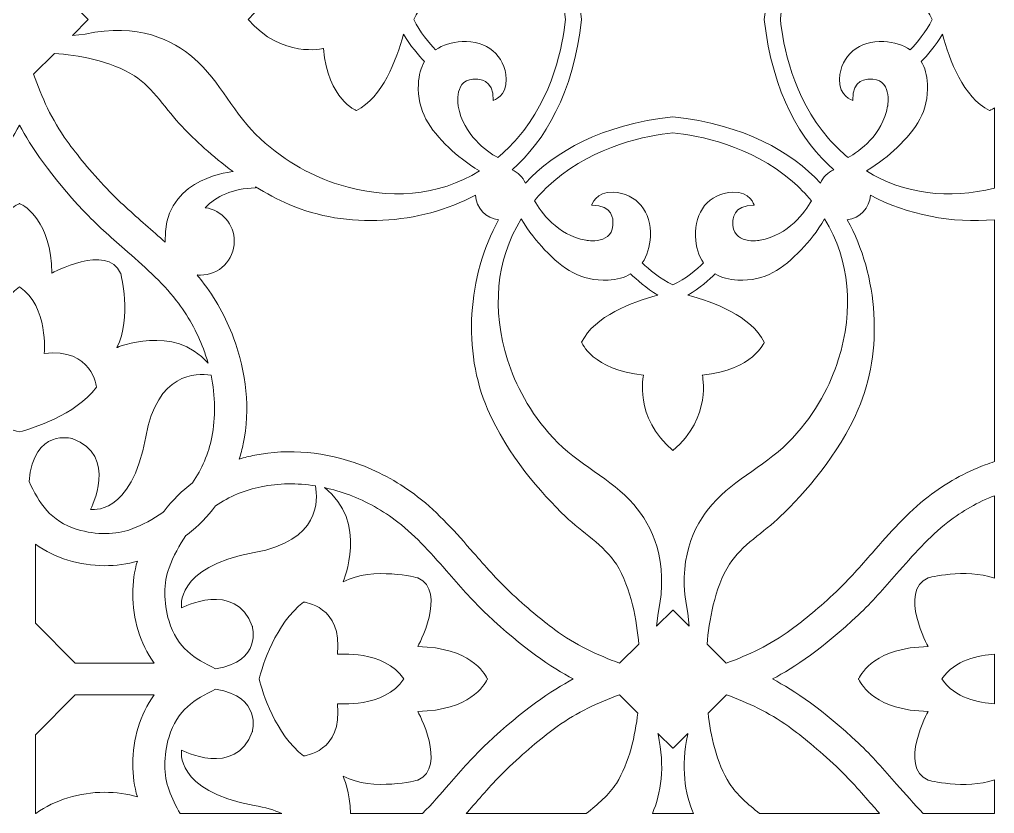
# Model space of a CAD drawing. Header units: millimetres. Extents: x -1200 to 1200, y -590 to 590.
# Drawn here: x 475 to 1200, y -590 to 0 of the extents above; entities that cross this region are included whole.
import ezdxf

# ---------------------------------------------------------------- set-up
doc = ezdxf.new("R2010")
doc.units = ezdxf.units.MM
doc.header["$MEASUREMENT"] = 0
doc.layers.add('Layer 1', color=7, linetype='Continuous')

msp = doc.modelspace()

# ---------------------------------------------------------------- linework, layer by layer
at = {"layer": 'Layer 1', "color": 250, "lineweight": 20}
for points, knots in [([(645.3857, -0.0256), (670.2207, -29.0475), (701.3047, -21.6135), (701.3047, -21.6135), (704.9007, -59.7478), (725.7624, -67.665), (725.7624, -67.665), (745.3224, -57.7632), (755.3515, -30.4401), (760.7638, -10.9385), (765.7946, -19.5312), (772.1821, -26.8065), (776.4675, -31.2366), (773.7563, -35.7979), (772.1475, -41.3856), (771.8535, -47.9774), (770.9434, -68.428), (780.1184, -81.4222), (794.3932, -95.1122), (800.4197, -100.8901), (808.0081, -107.0282), (817.2593, -112.5162), (786.6105, -131.5345), (749.7573, -134.3045), (712.7322, -122.6856), (694.1576, -116.8568), (673.8532, -106.5104), (654.4427, -88.6568), (634.9956, -70.7758), (624.4519, -45.7374), (605.1095, -28.8847), (589.3112, -15.1215), (563.3261, -2.41), (524.3465, -10.8205), (524.3465, -10.8205), (514.719, -11.8907), (514.719, -11.8907), (514.719, -11.8907), (526.5787, -0.0256), (526.5787, -0.0256), (526.5787, -0.0256), (514.719, 11.8354), (514.719, 11.8354), (514.719, 11.8354), (524.3465, 10.7653), (524.3465, 10.7653), (563.3261, 2.3588), (589.3112, 15.0703), (605.1095, 28.8315), (624.4519, 45.6862), (634.9956, 70.7246), (654.4427, 88.6046), (673.8532, 106.4582), (694.1576, 116.8046), (712.7322, 122.6334), (749.7573, 134.2533), (786.6105, 131.4823), (817.2593, 112.465), (808.0081, 106.976), (800.4197, 100.8379), (794.3932, 95.059), (780.1184, 81.371), (770.9434, 68.3747), (771.8535, 47.9231), (772.1475, 41.3324), (773.7563, 35.7467), (776.4675, 31.1834), (772.1821, 26.7533), (765.7946, 19.48), (760.7638, 10.8874), (755.3515, 30.3879), (745.3224, 57.711), (725.7624, 67.6128), (725.7624, 67.6128), (704.9007, 59.6956), (701.3047, 21.5592), (701.3047, 21.5592), (670.2207, 28.9953), (645.3857, -0.0256)], [0, 0, 0, 0, 0.03846154, 0.03846154, 0.03846154, 0.07692308, 0.07692308, 0.07692308, 0.11538462, 0.11538462, 0.11538462, 0.15384615, 0.15384615, 0.15384615, 0.19230769, 0.19230769, 0.19230769, 0.23076923, 0.23076923, 0.23076923, 0.26923077, 0.26923077, 0.26923077, 0.30769231, 0.30769231, 0.30769231, 0.34615385, 0.34615385, 0.34615385, 0.38461538, 0.38461538, 0.38461538, 0.42307692, 0.42307692, 0.42307692, 0.46153846, 0.46153846, 0.46153846, 0.5, 0.5, 0.5, 0.53846154, 0.53846154, 0.53846154, 0.57692308, 0.57692308, 0.57692308, 0.61538462, 0.61538462, 0.61538462, 0.65384615, 0.65384615, 0.65384615, 0.69230769, 0.69230769, 0.69230769, 0.73076923, 0.73076923, 0.73076923, 0.76923077, 0.76923077, 0.76923077, 0.80769231, 0.80769231, 0.80769231, 0.84615385, 0.84615385, 0.84615385, 0.88461538, 0.88461538, 0.88461538, 0.92307692, 0.92307692, 0.92307692, 0.96153846, 0.96153846, 0.96153846, 1, 1, 1, 1]), ([(960.9868, -72.3484), (1014.5038, -78.227), (1048.7292, -98.2372), (1070.615, -121.532), (1072.5929, -117.1661), (1076.1411, -113.6627), (1080.5363, -111.7411), (1056.216, -90.0057), (1034.9933, -55.331), (1028.8671, -0.0256), (1034.9933, 55.2798), (1056.216, 89.9545), (1080.5363, 111.6879), (1076.1411, 113.6125), (1072.5929, 117.1148), (1070.615, 121.4798), (1048.7292, 98.185), (1014.5038, 78.1758), (960.9868, 72.2962), (907.4718, 78.1758), (873.2454, 98.185), (851.3587, 121.4798), (849.3796, 117.1148), (845.8326, 113.6125), (841.4373, 111.6879), (865.7566, 89.9545), (886.9814, 55.2798), (893.1055, -0.0256), (886.9814, -55.331), (865.7566, -90.0057), (841.4373, -111.7411), (845.8326, -113.6627), (849.3796, -117.1661), (851.3587, -121.532), (873.2454, -98.2372), (907.4718, -78.227), (960.9868, -72.3484)], [0, 0, 0, 0, 0.08333333, 0.08333333, 0.08333333, 0.16666667, 0.16666667, 0.16666667, 0.25, 0.25, 0.25, 0.33333333, 0.33333333, 0.33333333, 0.41666667, 0.41666667, 0.41666667, 0.5, 0.5, 0.5, 0.58333333, 0.58333333, 0.58333333, 0.66666667, 0.66666667, 0.66666667, 0.75, 0.75, 0.75, 0.83333333, 0.83333333, 0.83333333, 0.91666667, 0.91666667, 0.91666667, 1, 1, 1, 1]), ([(881.1563, -0.0256), (879.2393, -18.9178), (872.0729, -57.4865), (845.3139, -88.3801), (840.7254, -93.6749), (835.8807, -98.4386), (830.8133, -102.6876), (822.336, -97.8832), (805.4454, -85.839), (801.4336, -64.5034), (801.4336, -64.5034), (797.4664, -42.9135), (815.5051, -44.355), (815.5051, -44.355), (828.1335, -43.9918), (827.4115, -60.1853), (827.4115, -60.1853), (837.762, -57.1488), (837.155, -44.2481), (836.317, -26.4779), (822.3858, -15.5558), (804.3176, -16.4927), (796.5807, -16.8924), (789.8994, -18.9239), (784.6377, -22.5321), (779.9556, -17.6747), (772.7516, -9.3201), (768.4702, -0.0256), (772.7516, 9.2669), (779.9556, 17.6246), (784.6377, 22.4788), (789.8994, 18.8727), (796.5807, 16.8413), (804.3176, 16.4395), (822.3858, 15.5036), (836.317, 26.4268), (837.155, 44.1949), (837.762, 57.0976), (827.4115, 60.1341), (827.4115, 60.1341), (828.1335, 43.9396), (815.5051, 44.3017), (815.5051, 44.3017), (797.4664, 42.8613), (801.4336, 64.4512), (801.4336, 64.4512), (805.4454, 85.7868), (822.336, 97.829), (830.8133, 102.6365), (835.8807, 98.3864), (840.7254, 93.6217), (845.3139, 88.3269), (872.0729, 57.4333), (879.2393, 18.8656), (881.1563, -0.0256)], [0, 0, 0, 0, 0.05555556, 0.05555556, 0.05555556, 0.11111111, 0.11111111, 0.11111111, 0.16666667, 0.16666667, 0.16666667, 0.22222222, 0.22222222, 0.22222222, 0.27777778, 0.27777778, 0.27777778, 0.33333333, 0.33333333, 0.33333333, 0.38888889, 0.38888889, 0.38888889, 0.44444444, 0.44444444, 0.44444444, 0.5, 0.5, 0.5, 0.55555556, 0.55555556, 0.55555556, 0.61111111, 0.61111111, 0.61111111, 0.66666667, 0.66666667, 0.66666667, 0.72222222, 0.72222222, 0.72222222, 0.77777778, 0.77777778, 0.77777778, 0.83333333, 0.83333333, 0.83333333, 0.88888889, 0.88888889, 0.88888889, 0.94444444, 0.94444444, 0.94444444, 1, 1, 1, 1]), ([(1040.8163, -0.0256), (1042.7343, -18.9178), (1049.9027, -57.4865), (1076.6596, -88.3801), (1081.2471, -93.6749), (1086.0939, -98.4386), (1091.1594, -102.6876), (1099.6367, -97.8832), (1116.5271, -85.839), (1120.539, -64.5034), (1120.539, -64.5034), (1124.5071, -42.9135), (1106.4685, -44.355), (1106.4685, -44.355), (1093.8421, -43.9918), (1094.562, -60.1853), (1094.562, -60.1853), (1084.2105, -57.1488), (1084.8177, -44.2481), (1085.6586, -26.4779), (1099.5889, -15.5558), (1117.6549, -16.4927), (1125.3939, -16.8924), (1132.0753, -18.9239), (1137.3349, -22.5321), (1142.017, -17.6747), (1149.223, -9.3201), (1153.5055, -0.0256), (1149.223, 9.2669), (1142.017, 17.6246), (1137.3349, 22.4788), (1132.0753, 18.8727), (1125.3939, 16.8413), (1117.6549, 16.4395), (1099.5889, 15.5036), (1085.6586, 26.4268), (1084.8177, 44.1949), (1084.2105, 57.0976), (1094.562, 60.1341), (1094.562, 60.1341), (1093.8421, 43.9396), (1106.4685, 44.3017), (1106.4685, 44.3017), (1124.5071, 42.8613), (1120.539, 64.4512), (1120.539, 64.4512), (1116.5271, 85.7868), (1099.6367, 97.829), (1091.1594, 102.6365), (1086.0939, 98.3864), (1081.2471, 93.6217), (1076.6596, 88.3269), (1049.9027, 57.4333), (1042.7343, 18.8656), (1040.8163, -0.0256)], [0, 0, 0, 0, 0.05555556, 0.05555556, 0.05555556, 0.11111111, 0.11111111, 0.11111111, 0.16666667, 0.16666667, 0.16666667, 0.22222222, 0.22222222, 0.22222222, 0.27777778, 0.27777778, 0.27777778, 0.33333333, 0.33333333, 0.33333333, 0.38888889, 0.38888889, 0.38888889, 0.44444444, 0.44444444, 0.44444444, 0.5, 0.5, 0.5, 0.55555556, 0.55555556, 0.55555556, 0.61111111, 0.61111111, 0.61111111, 0.66666667, 0.66666667, 0.66666667, 0.72222222, 0.72222222, 0.72222222, 0.77777778, 0.77777778, 0.77777778, 0.83333333, 0.83333333, 0.83333333, 0.88888889, 0.88888889, 0.88888889, 0.94444444, 0.94444444, 0.94444444, 1, 1, 1, 1]), ([(1199.9444, -65.5492), (1199.9444, -65.5492), (1199.9444, -125.2989), (1199.9444, -125.2989), (1166.0851, -133.7237), (1132.7952, -129.9416), (1104.7133, -112.5162), (1113.9664, -107.0282), (1121.5559, -100.8901), (1127.5813, -95.1122), (1141.8563, -81.4222), (1151.0302, -68.428), (1150.119, -47.9774), (1149.8261, -41.3856), (1148.2193, -35.7979), (1145.5061, -31.2366), (1149.7926, -26.8065), (1156.18, -19.5312), (1161.2099, -10.9385), (1166.6221, -30.4401), (1176.6512, -57.7632), (1196.2112, -67.665), (1196.2112, -67.665), (1197.698, -67.1004), (1199.9444, -65.5492)], [0, 0, 0, 0, 0.125, 0.125, 0.125, 0.25, 0.25, 0.25, 0.375, 0.375, 0.375, 0.5, 0.5, 0.5, 0.625, 0.625, 0.625, 0.75, 0.75, 0.75, 0.875, 0.875, 0.875, 1, 1, 1, 1]), ([(485.9231, -40.6939), (485.9231, -40.6939), (501.4326, -25.1799), (501.4326, -25.1799), (518.2407, -26.5573), (542.9048, -30.5388), (560.8001, -41.8281), (574.7007, -50.5957), (584.8132, -67.7729), (596.1878, -79.5739), (605.7909, -89.5357), (618.7508, -101.6948), (634.1963, -113.0757), (627.3268, -113.8), (581.3474, -120.3652), (583.7597, -165.5857), (578.9597, -161.2014), (574.0661, -156.9137), (569.1716, -152.627), (559.2461, -143.9327), (549.3186, -135.2394), (540.5047, -125.8807), (527.8367, -112.4297), (518.1797, -100.6003), (510.821, -90.4227), (499.1332, -74.2557), (492.0898, -57.8822), (485.9231, -40.6939)], [0, 0, 0, 0, 0.11111111, 0.11111111, 0.11111111, 0.22222222, 0.22222222, 0.22222222, 0.33333333, 0.33333333, 0.33333333, 0.44444444, 0.44444444, 0.44444444, 0.55555556, 0.55555556, 0.55555556, 0.66666667, 0.66666667, 0.66666667, 0.77777778, 0.77777778, 0.77777778, 0.88888889, 0.88888889, 0.88888889, 1, 1, 1, 1]), ([(335.2997, -255.3471), (360.7936, -225.957), (403.1362, -243.8451), (403.1362, -243.8451), (391.6265, -221.5391), (400.2593, -188.439), (400.2593, -188.439), (410.3302, -166.1329), (451.3326, -188.439), (451.3326, -188.439), (451.9763, -149.7473), (471.1081, -138.7997), (475.0742, -136.9432), (475.0742, -136.9432), (475.0742, -136.634), (475.0742, -136.634), (475.0742, -136.634), (475.1984, -136.6777), (475.4302, -136.7805), (475.662, -136.6777), (475.7891, -136.634), (475.7891, -136.634), (475.7891, -136.634), (475.7891, -136.9432), (475.7891, -136.9432), (479.7542, -138.7997), (498.8851, -149.7473), (499.5299, -188.439), (499.5299, -188.439), (540.5322, -166.1329), (550.6041, -188.439), (550.6041, -188.439), (559.235, -221.5391), (547.7271, -243.8451), (547.7271, -243.8451), (590.0668, -225.957), (615.5638, -255.3451), (614.5641, -251.8254), (613.414, -248.3281), (612.1153, -244.8644), (607.3417, -232.1356), (600.5485, -219.8728), (591.9156, -208.7432), (581.2163, -194.9453), (567.3227, -182.775), (553.4353, -170.6149), (542.9821, -161.4618), (532.5278, -152.3046), (523.0824, -142.2766), (498.399, -116.0653), (483.9167, -94.45), (475.4302, -78.4345), (466.9468, -94.45), (452.4614, -116.0653), (427.779, -142.2766), (418.3336, -152.3046), (407.8804, -161.4618), (397.4282, -170.6149), (383.5406, -182.775), (369.643, -194.9473), (358.9448, -208.7432), (350.3129, -219.8728), (343.5187, -232.1356), (338.7461, -244.8644), (337.4464, -248.3281), (336.2994, -251.8264), (335.2997, -255.3471)], [0, 0, 0, 0, 0.04545455, 0.04545455, 0.04545455, 0.09090909, 0.09090909, 0.09090909, 0.13636364, 0.13636364, 0.13636364, 0.18181818, 0.18181818, 0.18181818, 0.22727273, 0.22727273, 0.22727273, 0.27272727, 0.27272727, 0.27272727, 0.31818182, 0.31818182, 0.31818182, 0.36363636, 0.36363636, 0.36363636, 0.40909091, 0.40909091, 0.40909091, 0.45454545, 0.45454545, 0.45454545, 0.5, 0.5, 0.5, 0.54545455, 0.54545455, 0.54545455, 0.59090909, 0.59090909, 0.59090909, 0.63636364, 0.63636364, 0.63636364, 0.68181818, 0.68181818, 0.68181818, 0.72727273, 0.72727273, 0.72727273, 0.77272727, 0.77272727, 0.77272727, 0.81818182, 0.81818182, 0.81818182, 0.86363636, 0.86363636, 0.86363636, 0.90909091, 0.90909091, 0.90909091, 0.95454545, 0.95454545, 0.95454545, 1, 1, 1, 1]), ([(960.9868, -197.17), (970.3844, -192.9017), (978.8475, -185.602), (983.7482, -180.8758), (980.141, -175.6147), (978.1112, -168.9304), (977.7095, -161.1902), (976.7759, -143.1179), (987.6939, -129.1827), (1005.4569, -128.3445), (1018.355, -127.7372), (1021.3916, -138.0897), (1021.3916, -138.0897), (1005.2038, -137.3695), (1005.5637, -150.0005), (1005.5637, -150.0005), (1004.1258, -168.0444), (1025.7095, -164.0751), (1025.7095, -164.0751), (1047.039, -160.0631), (1059.0767, -143.1667), (1063.8827, -134.687), (1059.6319, -129.6191), (1054.8715, -124.7709), (1049.5773, -120.1832), (1018.5482, -93.2924), (979.7739, -86.1798), (960.9868, -84.302), (942.1986, -86.1798), (903.4244, -93.2924), (872.3973, -120.1832), (867.1031, -124.7709), (862.3407, -129.6191), (858.0919, -134.687), (862.897, -143.1667), (874.9366, -160.0631), (896.2661, -164.0751), (896.2661, -164.0751), (917.8478, -168.0444), (916.4098, -150.0005), (916.4098, -150.0005), (916.7719, -137.3695), (900.583, -138.0897), (900.583, -138.0897), (903.6177, -127.7372), (916.5166, -128.3445), (934.2817, -129.1827), (945.1997, -143.1179), (944.2641, -161.1902), (943.8624, -168.9304), (941.8315, -175.6147), (938.2244, -180.8758), (943.1261, -185.602), (951.5912, -192.9017), (960.9868, -197.17)], [0, 0, 0, 0, 0.05555556, 0.05555556, 0.05555556, 0.11111111, 0.11111111, 0.11111111, 0.16666667, 0.16666667, 0.16666667, 0.22222222, 0.22222222, 0.22222222, 0.27777778, 0.27777778, 0.27777778, 0.33333333, 0.33333333, 0.33333333, 0.38888889, 0.38888889, 0.38888889, 0.44444444, 0.44444444, 0.44444444, 0.5, 0.5, 0.5, 0.55555556, 0.55555556, 0.55555556, 0.61111111, 0.61111111, 0.61111111, 0.66666667, 0.66666667, 0.66666667, 0.72222222, 0.72222222, 0.72222222, 0.77777778, 0.77777778, 0.77777778, 0.83333333, 0.83333333, 0.83333333, 0.88888889, 0.88888889, 0.88888889, 0.94444444, 0.94444444, 0.94444444, 1, 1, 1, 1]), ([(814.2695, -130.6241), (814.7891, -140.117), (822.1224, -147.7931), (831.459, -148.849), (808.2237, -190.7177), (804.5657, -246.4371), (823.2919, -289.6414), (838.0804, -323.7607), (863.2204, -352.0389), (881.201, -369.3808), (892.9956, -380.7566), (910.1699, -390.8721), (918.9329, -404.7768), (930.221, -422.6782), (934.2014, -447.3504), (935.5773, -464.1643), (935.5773, -464.1643), (921.4051, -478.3406), (921.4051, -478.3406), (904.7657, -472.1721), (888.9268, -464.9761), (873.0471, -453.2717), (863.3149, -446.0981), (852.1326, -436.8687), (839.5275, -424.9893), (830.1715, -416.1719), (821.4786, -406.2426), (812.7878, -396.3134), (799.8563, -381.5399), (786.9136, -366.7523), (771.2983, -354.6359), (758.3129, -344.5602), (743.9231, -336.5941), (728.9109, -330.9647), (703.2125, -321.3223), (675.6837, -318.5757), (650.2051, -323.7749), (646.3438, -324.5633), (642.5302, -325.5316), (638.7786, -326.6862), (639.9318, -322.9326), (640.901, -319.1189), (641.6891, -315.2596), (646.8868, -289.7715), (644.141, -262.2328), (634.5024, -236.5281), (628.8726, -221.5126), (620.9098, -207.1176), (610.8369, -194.1285), (609.7183, -192.686), (608.5742, -191.2649), (607.4149, -189.8672), (608.2245, -189.9456), (609.0471, -189.9873), (609.8769, -189.9873), (623.7786, -189.9873), (635.0546, -178.7091), (635.0546, -164.8034), (635.0546, -152.1337), (625.6976, -141.65), (613.5207, -139.8841), (621.5333, -131.5305), (633.3756, -125.4464), (650.8803, -125.2276), (650.8803, -125.2276), (650.8143, -124.3172), (650.8143, -124.3172), (658.7312, -129.1969), (667.124, -133.6911), (675.9034, -137.4976), (718.2796, -155.8772), (772.6977, -152.7044), (814.2695, -130.6241)], [0, 0, 0, 0, 0.04166667, 0.04166667, 0.04166667, 0.08333333, 0.08333333, 0.08333333, 0.125, 0.125, 0.125, 0.16666667, 0.16666667, 0.16666667, 0.20833333, 0.20833333, 0.20833333, 0.25, 0.25, 0.25, 0.29166667, 0.29166667, 0.29166667, 0.33333333, 0.33333333, 0.33333333, 0.375, 0.375, 0.375, 0.41666667, 0.41666667, 0.41666667, 0.45833333, 0.45833333, 0.45833333, 0.5, 0.5, 0.5, 0.54166667, 0.54166667, 0.54166667, 0.58333333, 0.58333333, 0.58333333, 0.625, 0.625, 0.625, 0.66666667, 0.66666667, 0.66666667, 0.70833333, 0.70833333, 0.70833333, 0.75, 0.75, 0.75, 0.79166667, 0.79166667, 0.79166667, 0.83333333, 0.83333333, 0.83333333, 0.875, 0.875, 0.875, 0.91666667, 0.91666667, 0.91666667, 0.95833333, 0.95833333, 0.95833333, 1, 1, 1, 1]), ([(1199.9444, -148.846), (1199.9444, -148.846), (1199.9444, -328.564), (1199.9444, -328.564), (1197.639, -329.3107), (1195.3448, -330.1092), (1193.0648, -330.9647), (1178.0525, -336.5941), (1163.6606, -344.5602), (1150.6753, -354.6359), (1135.06, -366.7523), (1122.1183, -381.5399), (1109.1857, -396.3134), (1100.4949, -406.2426), (1091.8041, -416.1719), (1082.4471, -424.9893), (1069.8411, -436.8687), (1058.6596, -446.0981), (1048.9275, -453.2717), (1033.0478, -464.9761), (1017.2068, -472.1721), (1000.5675, -478.3406), (1000.5675, -478.3406), (986.3963, -464.1643), (986.3963, -464.1643), (987.7742, -447.3504), (991.7515, -422.6782), (1003.0407, -404.7768), (1011.8048, -390.8721), (1028.978, -380.7566), (1040.7756, -369.3808), (1058.7552, -352.0389), (1083.8942, -323.7607), (1098.6827, -289.6414), (1117.4088, -246.4371), (1113.7509, -190.7177), (1090.5156, -148.849), (1099.8522, -147.7931), (1107.1844, -140.117), (1107.7041, -130.6241), (1135.2288, -145.2429), (1168.3823, -151.5712), (1199.9444, -148.846)], [0, 0, 0, 0, 0.07142857, 0.07142857, 0.07142857, 0.14285714, 0.14285714, 0.14285714, 0.21428571, 0.21428571, 0.21428571, 0.28571429, 0.28571429, 0.28571429, 0.35714286, 0.35714286, 0.35714286, 0.42857143, 0.42857143, 0.42857143, 0.5, 0.5, 0.5, 0.57142857, 0.57142857, 0.57142857, 0.64285714, 0.64285714, 0.64285714, 0.71428571, 0.71428571, 0.71428571, 0.78571429, 0.78571429, 0.78571429, 0.85714286, 0.85714286, 0.85714286, 0.92857143, 0.92857143, 0.92857143, 1, 1, 1, 1]), ([(960.9868, -439.0487), (960.9868, -439.0487), (961.1352, -438.8971), (961.1352, -438.8971), (961.1352, -438.8971), (973.1088, -450.8721), (973.1088, -450.8721), (973.1088, -450.8721), (972.039, -441.2429), (972.039, -441.2429), (963.6318, -402.253), (976.3397, -376.2564), (990.098, -360.4576), (1006.9478, -341.1066), (1031.979, -330.5588), (1049.856, -311.1072), (1067.7034, -291.6931), (1078.0447, -271.3819), (1083.8719, -252.8019), (1095.4895, -215.7672), (1092.7183, -178.9024), (1073.7085, -148.2438), (1068.2211, -157.4986), (1062.0858, -165.0913), (1056.3074, -171.1174), (1042.6214, -185.3965), (1029.6309, -194.573), (1009.1841, -193.6626), (1002.5962, -193.3676), (997.0102, -191.7624), (992.4512, -189.0504), (988.0224, -193.336), (980.7481, -199.7264), (972.158, -204.7566), (991.6529, -210.1704), (1018.9681, -220.2044), (1028.8671, -239.769), (1028.8671, -239.769), (1020.9553, -260.6357), (982.8288, -264.2327), (982.8288, -264.2327), (990.3003, -295.5098), (960.9868, -320.3895), (931.6743, -295.5098), (939.1438, -264.2327), (939.1438, -264.2327), (901.0203, -260.6357), (893.1064, -239.769), (893.1064, -239.769), (903.0055, -220.2044), (930.3207, -210.1704), (949.8166, -204.7566), (941.2264, -199.7264), (933.9522, -193.336), (929.5224, -189.0504), (924.9644, -191.7624), (919.3773, -193.3676), (912.7895, -193.6626), (892.3437, -194.573), (879.3512, -185.3965), (865.6661, -171.1174), (859.8898, -165.0913), (853.7536, -157.4986), (848.2671, -148.2438), (829.2553, -178.9024), (826.4841, -215.7672), (838.1017, -252.8019), (843.9278, -271.3819), (854.2722, -291.6931), (872.1197, -311.1072), (889.9966, -330.5588), (915.0248, -341.1066), (931.8756, -360.4576), (945.6329, -376.2564), (958.3407, -402.253), (949.9356, -441.2429), (949.9356, -441.2429), (948.8647, -450.8721), (948.8647, -450.8721), (948.8647, -450.8721), (960.8373, -438.8971), (960.8373, -438.8971), (960.8373, -438.8971), (960.9868, -439.0487), (960.9868, -439.0487)], [0, 0, 0, 0, 0.03571429, 0.03571429, 0.03571429, 0.07142857, 0.07142857, 0.07142857, 0.10714286, 0.10714286, 0.10714286, 0.14285714, 0.14285714, 0.14285714, 0.17857143, 0.17857143, 0.17857143, 0.21428571, 0.21428571, 0.21428571, 0.25, 0.25, 0.25, 0.28571429, 0.28571429, 0.28571429, 0.32142857, 0.32142857, 0.32142857, 0.35714286, 0.35714286, 0.35714286, 0.39285714, 0.39285714, 0.39285714, 0.42857143, 0.42857143, 0.42857143, 0.46428571, 0.46428571, 0.46428571, 0.5, 0.5, 0.5, 0.53571429, 0.53571429, 0.53571429, 0.57142857, 0.57142857, 0.57142857, 0.60714286, 0.60714286, 0.60714286, 0.64285714, 0.64285714, 0.64285714, 0.67857143, 0.67857143, 0.67857143, 0.71428571, 0.71428571, 0.71428571, 0.75, 0.75, 0.75, 0.78571429, 0.78571429, 0.78571429, 0.82142857, 0.82142857, 0.82142857, 0.85714286, 0.85714286, 0.85714286, 0.89285714, 0.89285714, 0.89285714, 0.92857143, 0.92857143, 0.92857143, 0.96428571, 0.96428571, 0.96428571, 1, 1, 1, 1]), ([(475.4302, -306.3821), (485.4878, -303.7596), (516.4926, -294.2566), (532.6193, -273.3462), (532.6193, -273.3462), (529.7424, -243.8451), (493.7749, -248.1613), (493.7749, -248.1613), (497.3271, -213.2923), (475.4302, -198.7549), (453.5333, -213.2923), (457.0874, -248.1613), (457.0874, -248.1613), (421.119, -243.8451), (418.243, -273.3462), (418.243, -273.3462), (434.3698, -294.2566), (465.3746, -303.7596), (475.4302, -306.3821)], [0, 0, 0, 0, 0.16666667, 0.16666667, 0.16666667, 0.33333333, 0.33333333, 0.33333333, 0.5, 0.5, 0.5, 0.66666667, 0.66666667, 0.66666667, 0.83333333, 0.83333333, 0.83333333, 1, 1, 1, 1]), ([(617.7675, -264.2927), (606.3746, -262.3833), (577.8726, -262.6387), (569.3068, -310.0421), (558.5159, -369.7644), (528.3034, -364.0088), (528.3034, -364.0088), (528.3034, -364.0088), (549.1651, -323.7138), (514.6366, -311.4836), (514.6366, -311.4836), (485.8681, -303.1747), (482.5763, -343.2286), (489.9583, -359.3153), (498.1366, -372.7337), (518.3952, -378.9521), (532.4444, -383.2672), (547.4027, -382.8918), (557.9342, -378.9398), (566.977, -375.5473), (574.9794, -371.3136), (581.9749, -366.3942), (581.9749, -366.3942), (582.8251, -365.2824), (582.8251, -365.2824), (589.1597, -357.116), (596.2875, -350.1438), (604.0244, -344.3181), (611.1136, -334.0795), (615.8058, -322.5867), (618.2729, -310.4795), (621.2994, -295.6502), (621.0237, -279.8758), (617.7675, -264.2927)], [0, 0, 0, 0, 0.09090909, 0.09090909, 0.09090909, 0.18181818, 0.18181818, 0.18181818, 0.27272727, 0.27272727, 0.27272727, 0.36363636, 0.36363636, 0.36363636, 0.45454545, 0.45454545, 0.45454545, 0.54545455, 0.54545455, 0.54545455, 0.63636364, 0.63636364, 0.63636364, 0.72727273, 0.72727273, 0.72727273, 0.81818182, 0.81818182, 0.81818182, 0.90909091, 0.90909091, 0.90909091, 1, 1, 1, 1]), ([(695.3546, -346.6292), (697.4241, -357.1902), (698.7787, -387.329), (649.8136, -396.1801), (590.1064, -406.974), (595.8614, -437.1942), (595.8614, -437.1942), (595.8614, -437.1942), (636.1447, -416.3265), (648.3726, -450.8659), (648.3726, -450.8659), (656.0414, -477.42), (621.159, -482.433), (605.558, -475.174), (592.6061, -466.9099), (586.5278, -447.1042), (582.2139, -433.052), (582.5891, -418.0874), (586.54, -407.5528), (589.9305, -398.5095), (594.1641, -390.5039), (599.081, -383.5063), (599.081, -383.5063), (600.1946, -382.6548), (600.1946, -382.6548), (608.3566, -376.3205), (615.3268, -369.1906), (621.1529, -361.4505), (631.3885, -354.3592), (642.878, -349.6657), (654.9807, -347.1948), (667.9661, -344.5469), (681.6797, -344.4279), (695.3546, -346.6292)], [0, 0, 0, 0, 0.09090909, 0.09090909, 0.09090909, 0.18181818, 0.18181818, 0.18181818, 0.27272727, 0.27272727, 0.27272727, 0.36363636, 0.36363636, 0.36363636, 0.45454545, 0.45454545, 0.45454545, 0.54545455, 0.54545455, 0.54545455, 0.63636364, 0.63636364, 0.63636364, 0.72727273, 0.72727273, 0.72727273, 0.81818182, 0.81818182, 0.81818182, 0.90909091, 0.90909091, 0.90909091, 1, 1, 1, 1]), ([(774.9298, -590.0266), (774.9298, -590.0266), (721.3742, -590.0266), (721.3742, -590.0266), (721.18, -574.6958), (715.9906, -562.3973), (715.9906, -562.3973), (738.2912, -573.9095), (771.3807, -565.2761), (771.3807, -565.2761), (793.6814, -555.2014), (771.3807, -514.1892), (771.3807, -514.1892), (810.0624, -513.5443), (821.0058, -494.4059), (822.8617, -490.4407), (822.8617, -490.4407), (823.1719, -490.4407), (823.1719, -490.4407), (823.1719, -490.4407), (823.1272, -490.3125), (823.0244, -490.0816), (823.1272, -489.8507), (823.1719, -489.7226), (823.1719, -489.7226), (823.1719, -489.7226), (822.8617, -489.7226), (822.8617, -489.7226), (821.0058, -485.7563), (810.0624, -466.621), (771.3807, -465.9771), (771.3807, -465.9771), (793.6814, -424.9609), (771.3807, -414.8882), (771.3807, -414.8882), (738.2912, -406.2528), (715.9906, -417.767), (715.9906, -417.767), (734.8539, -373.1019), (702.0207, -347.8866), (708.2628, -349.2385), (714.4722, -351.0674), (720.5769, -353.3572), (733.302, -358.1332), (745.5613, -364.9273), (756.6879, -373.5596), (770.4807, -384.2641), (782.6465, -398.1647), (794.8041, -412.0552), (803.9546, -422.5103), (813.1112, -432.9676), (823.1353, -442.4157), (849.339, -467.1042), (870.9481, -481.5937), (886.96, -490.0816), (870.9481, -498.5675), (849.339, -513.057), (823.1353, -537.7475), (813.1112, -547.1936), (803.9546, -557.6509), (794.8041, -568.1071), (788.2661, -575.5777), (781.7251, -583.0504), (774.9298, -590.0266)], [0, 0, 0, 0, 0.04761905, 0.04761905, 0.04761905, 0.0952381, 0.0952381, 0.0952381, 0.14285714, 0.14285714, 0.14285714, 0.19047619, 0.19047619, 0.19047619, 0.23809524, 0.23809524, 0.23809524, 0.28571429, 0.28571429, 0.28571429, 0.33333333, 0.33333333, 0.33333333, 0.38095238, 0.38095238, 0.38095238, 0.42857143, 0.42857143, 0.42857143, 0.47619048, 0.47619048, 0.47619048, 0.52380952, 0.52380952, 0.52380952, 0.57142857, 0.57142857, 0.57142857, 0.61904762, 0.61904762, 0.61904762, 0.66666667, 0.66666667, 0.66666667, 0.71428571, 0.71428571, 0.71428571, 0.76190476, 0.76190476, 0.76190476, 0.80952381, 0.80952381, 0.80952381, 0.85714286, 0.85714286, 0.85714286, 0.9047619, 0.9047619, 0.9047619, 0.95238095, 0.95238095, 0.95238095, 1, 1, 1, 1]), ([(1199.9444, -353.9117), (1199.9444, -353.9117), (1199.9444, -415.2025), (1199.9444, -415.2025), (1178.1736, -407.6932), (1150.5929, -414.8882), (1150.5929, -414.8882), (1128.2943, -424.9609), (1150.5929, -465.9771), (1150.5929, -465.9771), (1111.9122, -466.621), (1100.9667, -485.7563), (1099.1139, -489.7226), (1099.1139, -489.7226), (1098.8027, -489.7226), (1098.8027, -489.7226), (1098.8027, -489.7226), (1098.8475, -489.8507), (1098.9492, -490.0816), (1098.8475, -490.3125), (1098.8027, -490.4407), (1098.8027, -490.4407), (1098.8027, -490.4407), (1099.1139, -490.4407), (1099.1139, -490.4407), (1100.9667, -494.4059), (1111.9122, -513.5443), (1150.5929, -514.1892), (1150.5929, -514.1892), (1128.2943, -555.2014), (1150.5929, -565.2761), (1150.5929, -565.2761), (1178.1736, -572.469), (1199.9444, -564.9608), (1199.9444, -564.9608), (1199.9444, -590.0266), (1199.9444, -590.0266), (1199.9444, -590.0266), (1147.0427, -590.0266), (1147.0427, -590.0266), (1140.2485, -583.0504), (1133.7075, -575.5777), (1127.1695, -568.1071), (1118.018, -557.6509), (1108.8634, -547.1936), (1098.8373, -537.7475), (1072.6346, -513.057), (1051.0275, -498.5675), (1035.0156, -490.0816), (1051.0275, -481.5937), (1072.6346, -467.1042), (1098.8373, -442.4157), (1108.8634, -432.9676), (1118.018, -422.5103), (1127.1695, -412.0552), (1139.3261, -398.1647), (1151.4949, -384.2641), (1165.2858, -373.5596), (1175.9902, -365.2559), (1187.739, -358.6531), (1199.9444, -353.9117)], [0, 0, 0, 0, 0.05, 0.05, 0.05, 0.1, 0.1, 0.1, 0.15, 0.15, 0.15, 0.2, 0.2, 0.2, 0.25, 0.25, 0.25, 0.3, 0.3, 0.3, 0.35, 0.35, 0.35, 0.4, 0.4, 0.4, 0.45, 0.45, 0.45, 0.5, 0.5, 0.5, 0.55, 0.55, 0.55, 0.6, 0.6, 0.6, 0.65, 0.65, 0.65, 0.7, 0.7, 0.7, 0.75, 0.75, 0.75, 0.8, 0.8, 0.8, 0.85, 0.85, 0.85, 0.9, 0.9, 0.9, 0.95, 0.95, 0.95, 1, 1, 1, 1]), ([(563.0495, -402.4371), (558.4559, -417.1362), (558.2261, -436.3835), (563.6739, -454.1303), (566.2855, -462.6334), (570.1905, -470.867), (575.5326, -478.2084), (575.5326, -478.2084), (516.7925, -478.2084), (516.7925, -478.2084), (516.7925, -478.2084), (487.3, -448.7074), (487.3, -448.7074), (487.3, -448.7074), (487.3, -389.9485), (487.3, -389.9485), (494.6394, -395.294), (502.8695, -399.2002), (511.3722, -401.8115), (529.1139, -407.2619), (548.3566, -407.032), (563.0495, -402.4371)], [0, 0, 0, 0, 0.14285714, 0.14285714, 0.14285714, 0.28571429, 0.28571429, 0.28571429, 0.42857143, 0.42857143, 0.42857143, 0.57142857, 0.57142857, 0.57142857, 0.71428571, 0.71428571, 0.71428571, 0.85714286, 0.85714286, 0.85714286, 1, 1, 1, 1]), ([(653.4716, -490.0816), (656.0952, -480.0232), (665.5935, -449.0085), (686.498, -432.8781), (686.498, -432.8781), (715.9906, -435.7548), (711.6756, -471.7316), (711.6756, -471.7316), (746.5356, -468.1804), (761.0699, -490.0816), (746.5356, -511.9849), (711.6756, -508.4307), (711.6756, -508.4307), (715.9906, -544.4094), (686.498, -547.2872), (686.498, -547.2872), (665.5935, -531.1537), (656.0952, -500.1411), (653.4716, -490.0816)], [0, 0, 0, 0, 0.16666667, 0.16666667, 0.16666667, 0.33333333, 0.33333333, 0.33333333, 0.5, 0.5, 0.5, 0.66666667, 0.66666667, 0.66666667, 0.83333333, 0.83333333, 0.83333333, 1, 1, 1, 1]), ([(1199.9444, -471.6655), (1199.9444, -471.6655), (1199.9444, -508.4978), (1199.9444, -508.4978), (1188.4824, -507.8183), (1170.3766, -504.3576), (1160.9038, -490.0816), (1170.3766, -475.8067), (1188.4824, -472.346), (1199.9444, -471.6655)], [0, 0, 0, 0, 0.33333333, 0.33333333, 0.33333333, 0.66666667, 0.66666667, 0.66666667, 1, 1, 1, 1]), ([(670.3926, -590.0266), (670.3926, -590.0266), (594.8108, -590.0266), (594.8108, -590.0266), (591.6797, -584.7197), (588.9044, -578.9183), (586.54, -572.6084), (582.5891, -562.0738), (582.2139, -547.1102), (586.5278, -533.057), (592.603, -513.2534), (605.5549, -504.9873), (621.155, -497.7313), (656.0414, -502.7412), (648.3726, -529.2983), (648.3726, -529.2983), (636.1447, -563.8357), (595.8614, -542.968), (595.8614, -542.968), (595.8614, -542.968), (590.1064, -573.1893), (649.8136, -583.9842), (658.0061, -585.4653), (664.7851, -587.5456), (670.3926, -590.0266)], [0, 0, 0, 0, 0.125, 0.125, 0.125, 0.25, 0.25, 0.25, 0.375, 0.375, 0.375, 0.5, 0.5, 0.5, 0.625, 0.625, 0.625, 0.75, 0.75, 0.75, 0.875, 0.875, 0.875, 1, 1, 1, 1]), ([(487.5573, -590.0266), (487.5573, -590.0266), (487.3, -590.0266), (487.3, -590.0266), (487.3, -590.0266), (487.3, -531.4538), (487.3, -531.4538), (487.3, -531.4538), (516.7925, -501.9528), (516.7925, -501.9528), (516.7925, -501.9528), (575.5326, -501.9528), (575.5326, -501.9528), (570.1905, -509.2943), (566.2855, -517.5278), (563.6739, -526.0309), (558.2261, -543.7788), (558.4559, -563.027), (563.0495, -577.7261), (548.3566, -573.1292), (529.1139, -572.8993), (511.3722, -578.3507), (502.9692, -580.9315), (494.8315, -584.7766), (487.5573, -590.0266)], [0, 0, 0, 0, 0.125, 0.125, 0.125, 0.25, 0.25, 0.25, 0.375, 0.375, 0.375, 0.5, 0.5, 0.5, 0.625, 0.625, 0.625, 0.75, 0.75, 0.75, 0.875, 0.875, 0.875, 1, 1, 1, 1]), ([(896.622, -590.0266), (896.622, -590.0266), (807.3665, -590.0266), (807.3665, -590.0266), (809.1787, -587.9718), (810.9838, -585.9098), (812.7878, -583.8479), (821.4786, -573.9196), (830.1715, -563.9893), (839.5275, -555.1729), (852.9735, -542.5011), (864.7997, -532.8434), (874.9732, -525.4806), (890.0516, -514.5727), (905.3047, -507.7114), (921.2333, -501.8328), (921.2333, -501.8328), (934.8674, -515.4689), (934.8674, -515.4689), (932.9912, -531.6197), (928.6987, -552.17), (918.9329, -567.6514), (913.5837, -576.1392), (905.1014, -583.2152), (896.622, -590.0266)], [0, 0, 0, 0, 0.125, 0.125, 0.125, 0.25, 0.25, 0.25, 0.375, 0.375, 0.375, 0.5, 0.5, 0.5, 0.625, 0.625, 0.625, 0.75, 0.75, 0.75, 0.875, 0.875, 0.875, 1, 1, 1, 1]), ([(1114.6081, -590.0266), (1114.6081, -590.0266), (1025.3525, -590.0266), (1025.3525, -590.0266), (1016.8723, -583.2152), (1008.3898, -576.1392), (1003.0407, -567.6514), (993.2749, -552.17), (988.9814, -531.6197), (987.1061, -515.4689), (987.1061, -515.4689), (1000.7424, -501.8328), (1000.7424, -501.8328), (1016.6699, -507.7114), (1031.9231, -514.5727), (1047.0003, -525.4806), (1057.1739, -532.8434), (1069.001, -542.5011), (1082.4471, -555.1729), (1091.8041, -563.9893), (1100.4949, -573.9196), (1109.1857, -583.8479), (1110.9908, -585.9098), (1112.7959, -587.9718), (1114.6081, -590.0266)], [0, 0, 0, 0, 0.125, 0.125, 0.125, 0.25, 0.25, 0.25, 0.375, 0.375, 0.375, 0.5, 0.5, 0.5, 0.625, 0.625, 0.625, 0.75, 0.75, 0.75, 0.875, 0.875, 0.875, 1, 1, 1, 1]), ([(976.242, -590.0266), (976.242, -590.0266), (945.7305, -590.0266), (945.7305, -590.0266), (952.1556, -575.0894), (955.2217, -555.709), (949.9356, -531.1863), (949.9356, -531.1863), (949.8552, -530.461), (949.8552, -530.461), (949.8552, -530.461), (960.8373, -541.4473), (960.8373, -541.4473), (960.8373, -541.4473), (960.9868, -541.2956), (960.9868, -541.2956), (960.9868, -541.2956), (961.1352, -541.4473), (961.1352, -541.4473), (961.1352, -541.4473), (972.1173, -530.461), (972.1173, -530.461), (972.1173, -530.461), (972.039, -531.1863), (972.039, -531.1863), (966.7519, -555.709), (969.817, -575.0894), (976.242, -590.0266)], [0, 0, 0, 0, 0.11111111, 0.11111111, 0.11111111, 0.22222222, 0.22222222, 0.22222222, 0.33333333, 0.33333333, 0.33333333, 0.44444444, 0.44444444, 0.44444444, 0.55555556, 0.55555556, 0.55555556, 0.66666667, 0.66666667, 0.66666667, 0.77777778, 0.77777778, 0.77777778, 0.88888889, 0.88888889, 0.88888889, 1, 1, 1, 1])]:
    msp.add_open_spline(points, degree=3, knots=knots, dxfattribs=at)

doc.saveas('drawing.dxf')
